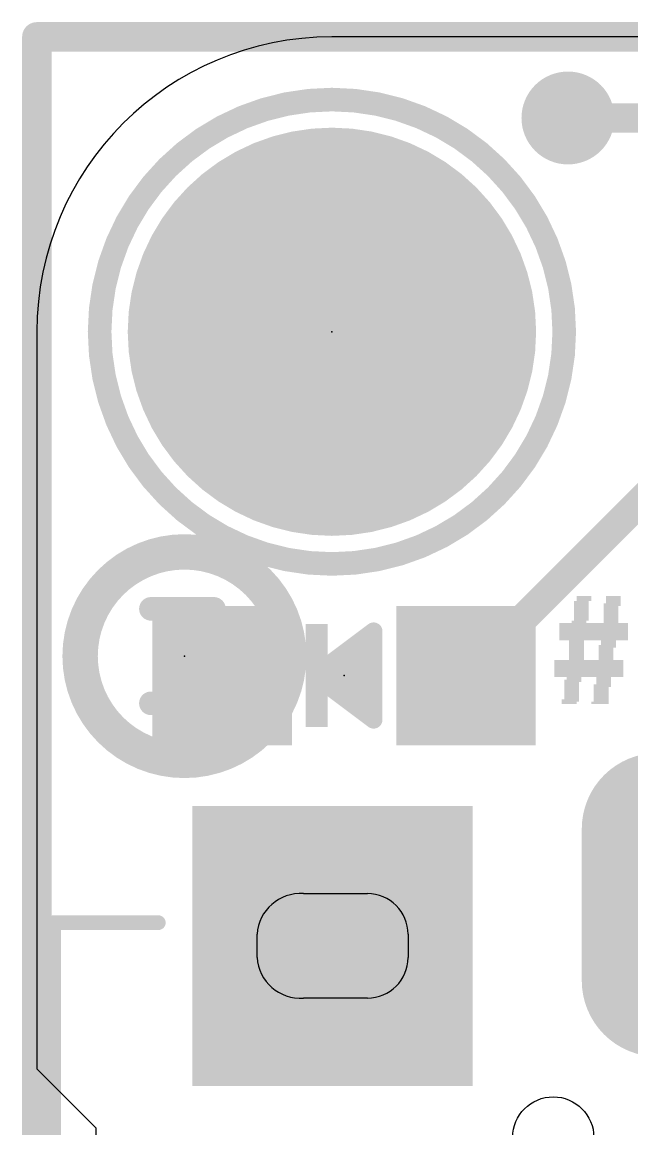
# Model space of a CAD drawing. Extents: x -0.1 to 50.8, y -0.1 to 23.
# Drawn here: x -0.13 to 5.12, y 13.45 to 22.99 of the extents above; entities that cross this region are included whole.
import ezdxf

# ---------------------------------------------------------------- set-up
doc = ezdxf.new("R2010")
doc.units = 0
for name, color, linetype in [('1', 12, 'CONTINUOUS'), ('16', 5, 'CONTINUOUS'), ('17', 110, 'CONTINUOUS'), ('18', 110, 'CONTINUOUS'), ('20', 53, 'CONTINUOUS'), ('200', 40, 'CONTINUOUS'), ('21', 40, 'CONTINUOUS'), ('22', 6, 'CONTINUOUS'), ('23', 40, 'CONTINUOUS'), ('24', 6, 'CONTINUOUS')]:
    doc.layers.add(name, color=color, linetype=linetype)

# ---------------------------------------------------------------- blocks, each defined once
blk = doc.blocks.new('RECT')
blk.add_solid([(-0.5, -0.5), (0.5, -0.5), (-0.5, 0.5), (0.5, 0.5)])
blk = doc.blocks.new('ROUNDP')
at = {"const_width": 0.5}
blk.add_lwpolyline([(0, -0.25, 1), (0, 0.25, 1), (0, -0.25)], format="xyb", dxfattribs=at)
blk = doc.blocks.new('OFFSETP100')
at = {"const_width": 1}
blk.add_lwpolyline([(0, 0), (1, 0)], dxfattribs=at)
at = {"const_width": 0.5}
for points in [[(0, 0.25, 1), (0, -0.25)], [(1, -0.25, 1), (1, 0.25)]]:
    blk.add_lwpolyline(points, format="xyb", dxfattribs=at)
blk = doc.blocks.new('SQUAREP')
blk.add_solid([(-0.5, -0.5), (0.5, -0.5), (-0.5, 0.5), (0.5, 0.5)])
blk = doc.blocks.new('ROUNDV')
at = {"const_width": 0.5}
blk.add_lwpolyline([(0, -0.25, 1), (0, 0.25, 1), (0, -0.25)], format="xyb", dxfattribs=at)

msp = doc.modelspace()

# ---------------------------------------------------------------- linework, layer by layer
at = {"layer": '1', "const_width": 0.254}
for points in [[(0, 22.86), (0, 0)], [(38.1, 22.86), (0, 22.86)], [(5.3585, 22.1615), (4.572, 22.1615)], [(3.695, 17.359), (5.715, 19.379)]]:
    msp.add_lwpolyline(points, dxfattribs=at)
at = {"layer": '1', "const_width": 0.127}
for points in [[(0.0635, 22.86, 1), (-0.0635, 22.86)], [(0, 22.9235, 1), (0, 22.7965)], [(4.572, 22.225, 1), (4.572, 22.098)], [(3.6501, 17.4039, 1), (3.7399, 17.3141)]]:
    msp.add_lwpolyline(points, format="xyb", dxfattribs=at)
at = {"layer": '16', "const_width": 0.254}
for points in [[(0, 0), (0, 22.86)], [(0, 22.86), (38.1, 22.86)], [(6.731, 22.1615), (4.572, 22.1615)]]:
    msp.add_lwpolyline(points, dxfattribs=at)
at = {"layer": '16', "const_width": 0.127}
for points in [[(0.0635, 22.86, 1), (-0.0635, 22.86)], [(0, 22.9235, 1), (0, 22.7965)], [(4.572, 22.225, 1), (4.572, 22.098)]]:
    msp.add_lwpolyline(points, format="xyb", dxfattribs=at)
at = {"layer": '20'}
for p, q in [((48.26, 22.86), (2.54, 22.86)), ((0, 20.32), (0, 13.97)), ((2.295, 15.48), (2.845, 15.48)), ((1.895, 14.93), (1.895, 15.13)), ((3.195, 15.13), (3.195, 14.93)), ((2.845, 14.58), (2.295, 14.58)), ((0, 13.97), (0.508, 13.462)), ((0.508, 13.462), (0.508, 9.398))]:
    msp.add_line(p, q, dxfattribs=at)
msp.add_circle((4.445, 13.38), 0.35, dxfattribs=at)
for centre, radius, start, end in [((2.54, 20.32), 2.54, 90, 180), ((2.27, 15.105), 0.3758, 86.1859, 176.1859), ((2.845, 15.13), 0.35, 0, 90), ((2.27, 14.955), 0.3758, 183.8141, 273.8141), ((2.845, 14.93), 0.35, 270, 0)]:
    msp.add_arc(centre, radius, start, end, dxfattribs=at)
at = {"layer": '21'}
for points, const_width in [([(2.54, 18.32, 1), (2.54, 22.32, 1), (2.54, 18.32)], 0.2032), ([(2.8169, 17.7165, 1), (2.8169, 17.6403)], 0.0762), ([(2.9371, 17.74, 1), (2.8609, 17.74)], 0.0762), ([(2.9219, 17.7095, 1), (2.8761, 17.7705)], 0.0762), ([(2.899, 17.6403, 1), (2.899, 17.7165)], 0.0762), ([(2.6137, 17.5641, 1), (2.6137, 17.4879)], 0.0762), ([(2.899, 17.4879, 1), (2.899, 17.5641)], 0.0762), ([(2.4105, 17.4117, 1), (2.4105, 17.3355)], 0.0762), ([(2.899, 17.3355, 1), (2.899, 17.4117)], 0.0762), ([(2.4139, 17.3895, 1), (2.3681, 17.3285)], 0.0762), ([(2.3681, 17.3895, 1), (2.4139, 17.3285)], 0.0762), ([(2.5747, 17.2593, 1), (2.5747, 17.1831)], 0.0762), ([(2.899, 17.1831, 1), (2.899, 17.2593)], 0.0762), ([(2.7779, 17.1069, 1), (2.7779, 17.0307)], 0.0762), ([(2.899, 17.0307, 1), (2.899, 17.1069)], 0.0762), ([(2.8609, 16.978, 1), (2.9371, 16.978)], 0.0762), ([(2.8761, 16.9475, 1), (2.9219, 17.0085)], 0.0762), ([(0.145, 15.2618, 1), (0.145, 15.1982)], 0.0635), ([(0.1768, 15.23, 1), (0.1133, 15.23)], 0.0635), ([(1.045, 15.1982, 1), (1.045, 15.2618)], 0.0635)]:
    msp.add_lwpolyline(points, format="xyb", dxfattribs=dict(at, const_width=const_width))
for points, const_width in [([(2.899, 17.74), (2.391, 17.359)], 0.1524), ([(2.8169, 17.6784), (2.899, 17.6784)], 0.1524), ([(2.899, 16.978), (2.899, 17.74)], 0.1524), ([(2.6137, 17.526), (2.899, 17.526)], 0.1524), ([(2.4105, 17.3736), (2.899, 17.3736)], 0.1524), ([(2.391, 17.359), (2.899, 16.978)], 0.1524), ([(2.5747, 17.2212), (2.899, 17.2212)], 0.1524), ([(2.7779, 17.0688), (2.899, 17.0688)], 0.1524), ([(1.045, 15.23), (0.145, 15.23)], 0.127), ([(0.145, 15.23), (0.145, 7.63)], 0.127)]:
    msp.add_lwpolyline(points, dxfattribs=dict(at, const_width=const_width))
at = {"layer": '22'}
for points, const_width in [([(1.27, 16.628, 1), (1.27, 18.424, 1), (1.27, 16.628)], 0.3048), ([(0.9817, 17.9839, 1), (0.9817, 17.8823)], 0.1016), ([(1.5748, 17.9331, 1), (1.4732, 17.9331)], 0.1016), ([(1.524, 17.8823, 1), (1.524, 17.9839)], 0.1016), ([(1.2528, 17.5771, 1), (1.2528, 17.4755)], 0.1016), ([(1.524, 17.4755, 1), (1.524, 17.5771)], 0.1016), ([(0.9817, 17.1704, 1), (0.9817, 17.0688)], 0.1016), ([(1.4732, 17.1196, 1), (1.5748, 17.1196)], 0.1016), ([(1.524, 17.0688, 1), (1.524, 17.1704)], 0.1016)]:
    msp.add_lwpolyline(points, format="xyb", dxfattribs=dict(at, const_width=const_width))
at = {"layer": '22', "const_width": 0.2032}
for points in [[(0.9817, 17.9331), (1.524, 17.9331)], [(1.524, 17.9331), (1.524, 17.1196)], [(1.524, 17.5263), (1.2528, 17.5263)], [(1.524, 17.1196), (0.9817, 17.1196)]]:
    msp.add_lwpolyline(points, dxfattribs=at)
at = {"layer": '23'}
for p in [(2.54, 20.32), (2.645, 17.359)]:
    msp.add_point(p, dxfattribs=at)
at = {"layer": '24'}
msp.add_point((1.27, 17.526), dxfattribs=at)

# ---------------------------------------------------------------- block references
at = {"layer": '1', "xscale": 1.2, "yscale": 1.2, "rotation": 90}
for p in [(1.595, 17.359), (3.695, 17.359)]:
    msp.add_blockref('RECT', p, dxfattribs=at)
at = {"layer": '17'}
for name, p, xscale, yscale, rotation in [('ROUNDP', (2.54, 20.32), 3.516, 3.516, 270), ('ROUNDP', (2.54, 20.32), 3.516, 3.516, 270), ('OFFSETP100', (5.345, 14.73), 1.308, 1.308, 90), ('OFFSETP100', (5.345, 14.73), 1.308, 1.308, 90)]:
    msp.add_blockref(name, p, dxfattribs=dict(at, xscale=xscale, yscale=yscale, rotation=rotation))
at = {"layer": '17', "xscale": 2.413, "yscale": 2.413}
msp.add_blockref('SQUAREP', (2.545, 15.03), dxfattribs=at)
msp.add_blockref('SQUAREP', (2.545, 15.03), dxfattribs=at)
at = {"layer": '18', "xscale": 0.8001, "yscale": 0.8001}
msp.add_blockref('ROUNDV', (4.572, 22.1615), dxfattribs=at)
msp.add_blockref('ROUNDV', (4.572, 22.1615), dxfattribs=at)
at = {"layer": '200', "yscale": 0.0212}
for p, xscale in [((4.7094, 18.0333), 0.127), ((4.7094, 18.0121), 0.127), ((4.9634, 18.0333), 0.127), ((4.9634, 18.0121), 0.127), ((4.6882, 17.9909), 0.127), ((4.6882, 17.9698), 0.127), ((4.6882, 17.9486), 0.127), ((4.6882, 17.9274), 0.127), ((4.9528, 17.9698), 0.1482), ((4.9422, 17.9486), 0.127), ((4.9422, 17.9274), 0.127), ((4.9634, 17.9909), 0.127), ((4.6671, 17.8216), 0.127), ((4.6882, 17.9063), 0.127), ((4.6882, 17.8851), 0.127), ((4.6882, 17.8639), 0.127), ((4.6882, 17.8428), 0.127), ((4.9422, 17.9063), 0.127), ((4.9422, 17.8851), 0.127), ((4.9422, 17.8639), 0.127), ((4.9422, 17.8428), 0.127), ((4.9422, 17.8216), 0.127), ((4.7941, 17.8005), 0.5926), ((4.7941, 17.7793), 0.5926), ((4.7941, 17.7581), 0.5926), ((4.7941, 17.737), 0.5926), ((4.7941, 17.7158), 0.5926), ((4.7941, 17.6946), 0.5926), ((4.7941, 17.6735), 0.5926), ((4.6459, 17.6523), 0.127), ((4.6459, 17.6311), 0.127), ((4.9211, 17.6523), 0.127), ((4.9211, 17.6311), 0.127), ((4.6459, 17.61), 0.127), ((4.6459, 17.5888), 0.127), ((4.6459, 17.5676), 0.127), ((4.6459, 17.5465), 0.127), ((4.9105, 17.61), 0.1482), ((4.8999, 17.5888), 0.127), ((4.8999, 17.5676), 0.127), ((4.8999, 17.5465), 0.127), ((4.7517, 17.483), 0.5926), ((4.7517, 17.4618), 0.5926), ((4.7517, 17.4406), 0.5926), ((4.6459, 17.5253), 0.127), ((4.6459, 17.5041), 0.127), ((4.8999, 17.5253), 0.127), ((4.8999, 17.5041), 0.127), ((4.7517, 17.4195), 0.5926), ((4.7517, 17.3983), 0.5926), ((4.7517, 17.3771), 0.5926), ((4.7517, 17.356), 0.5926), ((4.6142, 17.3136), 0.1482), ((4.6036, 17.2925), 0.127), ((4.6036, 17.2713), 0.127), ((4.6036, 17.2501), 0.127), ((4.6247, 17.3348), 0.127), ((4.8681, 17.2713), 0.1482), ((4.8576, 17.2501), 0.127), ((4.8787, 17.3348), 0.127), ((4.8787, 17.3136), 0.127), ((4.8787, 17.2925), 0.127), ((4.6036, 17.229), 0.127), ((4.6036, 17.2078), 0.127), ((4.6036, 17.1866), 0.127), ((4.6036, 17.1655), 0.127), ((4.8576, 17.229), 0.127), ((4.8576, 17.2078), 0.127), ((4.8576, 17.1866), 0.127), ((4.8576, 17.1655), 0.127), ((4.593, 17.1443), 0.1482), ((4.5824, 17.1231), 0.127), ((4.847, 17.1231), 0.1482), ((4.8576, 17.1443), 0.127)]:
    msp.add_blockref('RECT', p, dxfattribs=dict(at, xscale=xscale))
at = {"layer": '21', "xscale": 0.889, "yscale": 0.1905, "rotation": 90}
msp.add_blockref('RECT', (2.4093, 17.359), dxfattribs=at)

doc.saveas('drawing.dxf')
